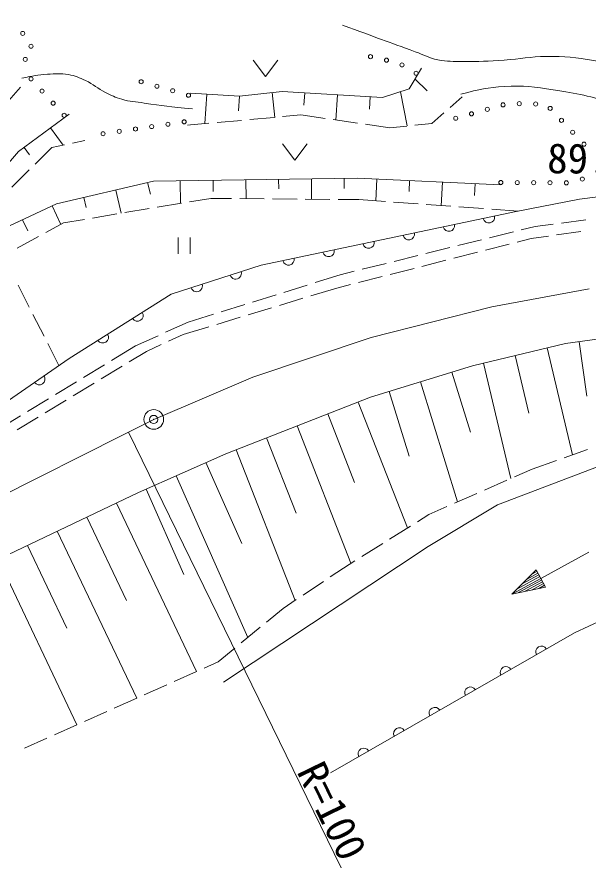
# Model space of a CAD drawing. Units: millimetres at full size, sheet at 1:1000; details may follow other scales. Extents: x 40000 to 680000, y 20000 to 380000.
# Drawn here: x 264536 to 299436, y 243660 to 295599 of the extents above; entities that cross this region are included whole.
import ezdxf
from ezdxf.enums import TextEntityAlignment as Align

# ---------------------------------------------------------------- set-up
doc = ezdxf.new("R2010")
doc.units = ezdxf.units.MM
doc.header["$LTSCALE"] = 1000
doc.header["$PDMODE"] = 32
doc.header["$PDSIZE"] = 500
doc.linetypes.add('CHAIN', pattern=[18.5, 12, -1.5, 3.5, -1.5])
for name, color, linetype, lineweight in [('M-BGD', 7, 'Continuous', 13), ('M-BMK', 2, 'CHAIN', 13), ('M-BMK-SRVR', 3, 'Continuous', 13), ('M-STR-HTXT', 7, 'Continuous', 13)]:
    doc.layers.add(name, color=color, linetype=linetype, lineweight=lineweight)
doc.layers.add('M-BGD-HTXT', color=7, linetype='Continuous')
doc.styles.add('ＭＳ ゴシック', font='')
doc.styles.get('ＭＳ ゴシック').set_extended_font_data('MS Gothic')

msp = doc.modelspace()

# ---------------------------------------------------------------- linework, layer by layer
at = {"layer": 'M-BGD'}
for p, q in [((278952, 292968), (279702, 291968)), ((279702, 291968), (280452, 292968)), ((288821, 291810), (289569, 291094)), ((264755, 291326), (263612, 290011)), ((276111, 290897), (275999, 289091)), ((280096, 290986), (280260, 289475)), ((282090, 290972), (282046, 290213)), ((287935, 291040), (288347, 288950)), ((278107, 290773), (278051, 289870)), ((284087, 290855), (283996, 289312)), ((286083, 290738), (286038, 289967)), ((290957, 290080), (291689, 290725)), ((278735, 289338), (280229, 289472)), ((280727, 289517), (281859, 289619)), ((281859, 289619), (283332, 289407)), ((283827, 289336), (285312, 289123)), ((289851, 289105), (290582, 289750)), ((266578, 288828), (267350, 287783)), ((274942, 288996), (275113, 289012)), ((275113, 289012), (276245, 289114)), ((276743, 289158), (278237, 289293)), ((285807, 289052), (287280, 288840)), ((287280, 288840), (288317, 288947)), ((288814, 288998), (289851, 289105)), ((267426, 287800), (266665, 287634)), ((268675, 288071), (267914, 287906)), ((280740, 287868), (281490, 286868)), ((281490, 286868), (282240, 287868)), ((264969, 287640), (265305, 287185)), ((266665, 287634), (265640, 286626)), ((265284, 286275), (264214, 285223)), ((280495, 285689), (280504, 285116)), ((282495, 285719), (282514, 284478)), ((284495, 285749), (284504, 285128)), ((286494, 285707), (286432, 284374)), ((272506, 285490), (272671, 284783)), ((274496, 285599), (274517, 284224)), ((276496, 285629), (276506, 284942)), ((278496, 285659), (278513, 284512)), ((288491, 285614), (288460, 284948)), ((290489, 285521), (290422, 284072)), ((292487, 285428), (292453, 284704)), ((270559, 285034), (270890, 283621)), ((268611, 284578), (268752, 283976)), ((273096, 283988), (274576, 284234)), ((275069, 284316), (276358, 284531)), ((276358, 284531), (277626, 284520)), ((278126, 284516), (279625, 284503)), ((280125, 284498), (281625, 284485)), ((282125, 284481), (283625, 284468)), ((284125, 284464), (285393, 284453)), ((285393, 284453), (287017, 284336)), ((287516, 284300), (289012, 284193)), ((289510, 284157), (291007, 284049)), ((266683, 284065), (267203, 282944)), ((271123, 283660), (272603, 283906)), ((291505, 284013), (293001, 283906)), ((293500, 283870), (295124, 283753)), ((264869, 283224), (265186, 282541)), ((267369, 283035), (268657, 283250)), ((269150, 283332), (270630, 283578)), ((299237, 283219), (297750, 283026)), ((266292, 282444), (267369, 283035)), ((296162, 282820), (295308, 282608)), ((297254, 282961), (296162, 282820)), ((264538, 281483), (265853, 282204)), ((274361, 282136), (274361, 281136)), ((275111, 281136), (275111, 282136)), ((294823, 282487), (293367, 282126)), ((295899, 282077), (295058, 281863)), ((296965, 282226), (295899, 282077)), ((298946, 282502), (297460, 282295)), ((290940, 281524), (289484, 281163)), ((292881, 282006), (291426, 281644)), ((294574, 281739), (293120, 281369)), ((288999, 281042), (287543, 280681)), ((292636, 281245), (291182, 280875)), ((287058, 280560), (285602, 280199)), ((290698, 280751), (289244, 280381)), ((285117, 280079), (284263, 279867)), ((288760, 280257), (287306, 279887)), ((284263, 279867), (282728, 279389)), ((286822, 279763), (285368, 279393)), ((265278, 277892), (264597, 279229)), ((282250, 279241), (280818, 278795)), ((284043, 279055), (282465, 278578)), ((284884, 279269), (284043, 279055)), ((280340, 278647), (278908, 278202)), ((281986, 278433), (280551, 277999)), ((278430, 278053), (276998, 277608)), ((266185, 276110), (265504, 277447)), ((276521, 277459), (274985, 276982)), ((280072, 277854), (278636, 277420)), ((274985, 276982), (273601, 276355)), ((278158, 277275), (276722, 276841)), ((276243, 276697), (274665, 276219)), ((273145, 276149), (271761, 275522)), ((274665, 276219), (273778, 275810)), ((267094, 274323), (266411, 275664)), ((271761, 275522), (270304, 274636)), ((273324, 275601), (272437, 275191)), ((296882, 275399), (298431, 268883)), ((298843, 275783), (299303, 272466)), ((272437, 275191), (271388, 274554)), ((294936, 274937), (295773, 271415)), ((269876, 274376), (268595, 273596)), ((270961, 274295), (269679, 273516)), ((292990, 274475), (294664, 267431)), ((291068, 273928), (292200, 270261)), ((268168, 273336), (266886, 272557)), ((269251, 273257), (267969, 272478)), ((289157, 273338), (291421, 266005)), ((287246, 272747), (288463, 268804)), ((266459, 272297), (265178, 271517)), ((267542, 272218), (266260, 271440)), ((285354, 272101), (288362, 264415)), ((264750, 271257), (263293, 270371)), ((265833, 271180), (264551, 270402)), ((283492, 271372), (285133, 267178)), ((281629, 270643), (284912, 262255)), ((279767, 269915), (281566, 265317)), ((277904, 269186), (281503, 259990)), ((299336, 269206), (297924, 268702)), ((297453, 268534), (295979, 268009)), ((276065, 268402), (278255, 263474)), ((295979, 268009), (294886, 267528)), ((274237, 267590), (278618, 257733)), ((294428, 267327), (293055, 266723)), ((272410, 266778), (274720, 261580)), ((292597, 266522), (291224, 265918)), ((270598, 265929), (275492, 255660)), ((290766, 265717), (289673, 265236)), ((268793, 265069), (271218, 259980)), ((289673, 265236), (288969, 264795)), ((288546, 264530), (287274, 263734)), ((266987, 264209), (271837, 254031)), ((265182, 263349), (267585, 258305)), ((286851, 263469), (285579, 262672)), ((299431, 262929), (296492, 261336)), ((263376, 262488), (268182, 252402)), ((285156, 262407), (284452, 261967)), ((284452, 261967), (283651, 261429)), ((294734, 260382), (296206, 261863)), ((296778, 260808), (296206, 261863)), ((294734, 260382), (296492, 261336)), ((296435, 261441), (295028, 260679)), ((295323, 260975), (296378, 261547)), ((296320, 261652), (295617, 261271)), ((295912, 261567), (296263, 261758)), ((283235, 261151), (281989, 260316)), ((294734, 260382), (296778, 260808)), ((296549, 261230), (295143, 260468)), ((295552, 260553), (296606, 261125)), ((296664, 261019), (295960, 260638)), ((296369, 260723), (296721, 260914)), ((281574, 260038), (280772, 259500)), ((280772, 259500), (279755, 258666)), ((279369, 258349), (278209, 257397)), ((277823, 257080), (276806, 256246)), ((276806, 256246), (275952, 255865)), ((275495, 255662), (274125, 255051)), ((273668, 254847), (272298, 254237)), ((271842, 254033), (270472, 253422)), ((270015, 253219), (268645, 252608)), ((268188, 252405), (266818, 251794)), ((266362, 251590), (264991, 250980))]:
    msp.add_line(p, q, dxfattribs=at)
for points in [[(275113, 290959), (278120, 290772), (280706, 291052), (286844, 290694), (288464, 291208), (289212, 292470)], [(246860, 276132), (250972, 276153), (255365, 277109), (259094, 280048), (261244, 283475), (264624, 287385), (267724, 289675)], [(294039, 285356), (285315, 285761), (272868, 285575), (266948, 284188), (262147, 281962)], [(294997, 283726), (298849, 284478), (303958, 285132), (306794, 285256), (312615, 284942)], [(234187, 269885), (239023, 267478), (242747, 266294), (245691, 265842), (249804, 265827), (253901, 266496), (259961, 269410), (267719, 274753), (273935, 278679), (279434, 280455), (294997, 283726)], [(226193, 260722), (234003, 259705), (238292, 259133), (244160, 258417), (247110, 258188), (251305, 258386), (256166, 259497), (260455, 261096), (271942, 266570), (277270, 268938), (286108, 272396), (292329, 274317), (298010, 275668), (304065, 276509)], [(366341, 265417), (358287, 268156), (354439, 269262), (351027, 270135), (341867, 271505), (323749, 273141), (320836, 273126), (316022, 272503), (308934, 270976), (301067, 268577), (293846, 265827), (289616, 263280), (277138, 255008)], [(393362, 244016), (382356, 250209), (375579, 253387), (368125, 256167), (358708, 258901), (345715, 262033), (338167, 263061), (327348, 264206), (322581, 264299), (313467, 263318), (308770, 262126), (304681, 260864), (298558, 258013), (283673, 249461)]]:
    msp.add_lwpolyline(points, dxfattribs=at)
for centre in [(264885, 294600), (265391, 293813), (265037, 293010), (286102, 293181), (287079, 292966), (288025, 292674), (265395, 291820), (288886, 292165), (272112, 291647), (273074, 291372), (266067, 291080), (274036, 291098), (274997, 290823), (266739, 290339), (294194, 290237), (295182, 290311), (296181, 290290), (293232, 289965), (297071, 290020), (267411, 289598), (274734, 289200), (291308, 289419), (292270, 289692), (297757, 289293), (271766, 288764), (272755, 288910), (273745, 289055), (269787, 288474), (270776, 288619), (298443, 288565), (299130, 287838), (299031, 285707), (294060, 285498), (295060, 285493), (296060, 285488), (297060, 285483), (298060, 285478)]:
    msp.add_circle(centre, 125, dxfattribs=at)
for centre, start, end in [((293332, 283376), 191.8713, 11.8713), ((290886, 282862), 191.8713, 11.8713), ((288439, 282348), 191.8713, 11.8713), ((285993, 281834), 191.8713, 11.8713), ((283546, 281319), 191.8713, 11.8713), ((281100, 280805), 191.8713, 11.8713), ((277874, 279951), 197.8977, 17.8977), ((275495, 279183), 197.8977, 17.8977), ((271884, 277384), 212.2756, 32.2756), ((269770, 276049), 212.2756, 32.2756), ((265899, 273499), 214.5573, 34.5573), ((296535, 256851), 29.8803, 209.8803), ((294367, 255605), 29.8803, 209.8803), ((292200, 254360), 29.8803, 209.8803), ((290032, 253114), 29.8803, 209.8803), ((287864, 251869), 29.8803, 209.8803), ((285697, 250623), 29.8803, 209.8803)]:
    msp.add_arc(centre, 350, start, end, dxfattribs=at)
for points, knots in [([(291623, 290893), (292808, 291199), (293229, 291296), (294282, 291364), (295445, 291439), (296106, 291337), (297259, 291163), (298721, 290943), (299540, 290767), (300949, 290319), (302409, 289855), (303139, 289354), (304584, 288844), (305849, 288397), (306560, 288116), (307880, 287882), (308796, 287719), (309325, 287731), (310255, 287688), (311622, 287624), (312390, 287708), (313758, 287695), (319323, 287640), (322439, 287525), (328003, 287438), (334775, 287331), (338569, 287273), (345342, 287227), (351165, 287188), (354428, 287160), (360251, 287239), (362132, 287265), (363184, 287343), (365065, 287379), (366698, 287411), (367614, 287434), (369248, 287426), (372033, 287413), (373592, 287334), (376377, 287286), (379925, 287224), (381912, 287096), (385460, 287146), (386477, 287160), (387047, 287178), (388061, 287255), (388942, 287321), (389443, 287341), (390305, 287535), (391338, 287768), (391874, 288062), (392906, 288298), (393455, 288424), (393767, 288556), (394329, 288527), (394862, 288499), (395177, 288444), (395658, 288215), (396285, 287917), (396597, 287667), (397144, 287239), (398805, 285940), (399582, 285031), (401153, 283625), (402711, 282230), (403505, 281353), (405151, 280062), (406556, 278961), (407408, 278417), (408963, 277539), (410003, 276951), (410677, 276806), (411788, 276365), (412230, 276189), (412512, 276167), (412930, 275939), (413324, 275725), (413564, 275609), (413875, 275285), (414265, 274879), (414364, 274556), (414696, 274101), (415225, 273374), (415429, 272875), (416098, 272273), (416683, 271746), (417088, 271527), (417801, 271193), (418340, 270940), (418685, 270903), (419265, 270767), (419750, 270654), (420041, 270686), (420522, 270559), (420970, 270442), (421187, 270269), (421633, 270144), (422272, 269965), (422633, 269840), (423295, 269791), (423756, 269757), (424018, 269758), (424479, 269801), (425237, 269873), (425664, 269938), (426400, 270134), (427292, 270370), (427774, 270589), (428592, 271016), (429486, 271483), (429988, 271765), (430773, 272398), (431235, 272771), (431569, 272928), (431894, 273426), (433126, 275310), (433537, 276533), (434492, 278572), (434795, 279218), (434881, 279622), (435240, 280239), (435630, 280908), (436103, 281087), (436611, 281672), (436914, 282021), (437142, 282182), (437359, 282591), (437788, 283401), (437856, 283938), (438044, 284834), (438341, 286248), (438509, 287067), (438449, 288511), (438412, 289401), (438378, 289912), (438137, 290770), (437803, 291964), (437601, 292644), (437031, 293745), (436643, 294497), (436476, 294778), (435910, 295599)], [0, 0, 0, 0, 1, 1, 1, 2, 2, 2, 3, 3, 3, 4, 4, 4, 5, 5, 5, 6, 6, 6, 7, 7, 7, 8, 8, 8, 9, 9, 9, 10, 10, 10, 11, 11, 11, 12, 12, 12, 13, 13, 13, 14, 14, 14, 15, 15, 15, 16, 16, 16, 17, 17, 17, 18, 18, 18, 19, 19, 19, 20, 20, 20, 21, 21, 21, 22, 22, 22, 23, 23, 23, 24, 24, 24, 25, 25, 25, 26, 26, 26, 27, 27, 27, 28, 28, 28, 29, 29, 29, 30, 30, 30, 31, 31, 31, 32, 32, 32, 33, 33, 33, 34, 34, 34, 35, 35, 35, 36, 36, 36, 37, 37, 37, 38, 38, 38, 39, 39, 39, 40, 40, 40, 41, 41, 41, 42, 42, 42, 43, 43, 43, 44, 44, 44, 45, 45, 45, 46, 46, 46, 47, 47, 47, 47]), ([(284397, 295107), (286555, 294310), (287099, 294104), (288837, 293479), (289372, 293287), (289650, 293097), (290208, 292988), (290801, 292873), (291147, 292890), (291750, 292879), (292731, 292861), (293280, 292917), (294259, 292973), (295271, 293030), (295831, 293189), (296845, 293191), (297975, 293193), (298616, 293151), (299727, 292942), (300678, 292763), (301197, 292572), (302095, 292209), (303079, 291812), (303550, 291417), (304509, 290963), (305461, 290513), (305966, 290160), (306986, 289904), (307803, 289699), (308282, 289676), (309121, 289608), (310983, 289455), (312035, 289536), (313903, 289514), (316745, 289482), (318337, 289551), (321178, 289545), (325608, 289536), (328090, 289480), (332520, 289468), (337138, 289455), (339725, 289529), (344344, 289514), (351038, 289492), (354787, 289419), (361480, 289343), (368607, 289262), (372598, 289048), (379725, 289100), (381557, 289113), (382588, 289097), (384414, 289255), (385519, 289351), (386127, 289516), (387203, 289785), (388121, 290015), (388622, 290200), (389508, 290533), (390555, 290926), (391122, 291197), (392157, 291623), (392790, 291884), (393106, 292153), (393777, 292293), (394129, 292366), (394340, 292394), (394696, 292340), (395100, 292278), (395326, 292183), (395672, 291966), (396237, 291611), (396483, 291311), (396950, 290834), (397484, 290287), (397737, 289937), (398227, 289349), (398608, 288892), (398826, 288638), (399172, 288154), (399843, 287217), (400067, 286590), (400735, 285651), (401311, 284842), (401656, 284404), (402293, 283642), (402982, 282819), (403363, 282351), (404116, 281585), (404688, 281003), (405012, 280675), (405648, 280163), (406371, 279579), (406783, 279256), (407569, 278761), (408133, 278405), (408458, 278217), (409054, 277919), (409993, 277451), (410512, 277165), (411495, 276798), (412092, 276574), (412438, 276467), (413063, 276341), (413453, 276262), (413686, 276242), (414081, 276289), (414323, 276318), (414422, 276335), (414694, 276413)], [0, 0, 0, 0, 1, 1, 1, 2, 2, 2, 3, 3, 3, 4, 4, 4, 5, 5, 5, 6, 6, 6, 7, 7, 7, 8, 8, 8, 9, 9, 9, 10, 10, 10, 11, 11, 11, 12, 12, 12, 13, 13, 13, 14, 14, 14, 15, 15, 15, 16, 16, 16, 17, 17, 17, 18, 18, 18, 19, 19, 19, 20, 20, 20, 21, 21, 21, 22, 22, 22, 23, 23, 23, 24, 24, 24, 25, 25, 25, 26, 26, 26, 27, 27, 27, 28, 28, 28, 29, 29, 29, 30, 30, 30, 31, 31, 31, 32, 32, 32, 33, 33, 33, 34, 34, 34, 35, 35, 35, 36, 36, 36, 36]), ([(275247, 289986), (273826, 290142), (273445, 290171), (272298, 290350), (271761, 290433), (271447, 290422), (270927, 290578), (270523, 290699), (270309, 290808), (269930, 290993), (269433, 291237), (269219, 291493), (268715, 291720), (268323, 291897), (268099, 292009), (267676, 292084), (267181, 292171), (266891, 292132), (266388, 292105), (265774, 292071), (265545, 292015), (264830, 291866)], [0, 0, 0, 0, 1, 1, 1, 2, 2, 2, 3, 3, 3, 4, 4, 4, 5, 5, 5, 6, 6, 6, 7, 7, 7, 7])]:
    msp.add_open_spline(points, degree=3, knots=knots, dxfattribs=at)
at = {"layer": 'M-BMK'}
msp.add_lwpolyline([(168429, 279428), (176948, 277021), (185278, 274985), (191750, 273723), (201150, 270880), (211418, 267392), (217198, 265772), (226872, 263871), (237606, 262827), (246762, 262057), (252432, 262382), (257681, 263629), (261939, 265519), (270974, 270075), (272878, 271037), (278923, 273623), (286141, 276043), (293515, 277902), (299445, 279003)], dxfattribs=at)
at = {"layer": 'M-BMK-SRVR'}
msp.add_circle((272878, 271037), 600, dxfattribs=at)
msp.add_point((272878, 271037), dxfattribs=at)
at = {"layer": 'M-STR-HTXT'}
msp.add_line((271339, 270259), (284309, 243660), dxfattribs=at)

# ---------------------------------------------------------------- texts
at = {"layer": 'M-BGD-HTXT', "style": 'ＭＳ ゴシック'}
msp.add_text('89.3', height=1833, rotation=359.362, dxfattribs=at).set_placement((299367, 285492), align=Align.BOTTOM_CENTER)
at = {"layer": 'M-STR-HTXT', "style": 'ＭＳ ゴシック'}
msp.add_text('R=100', height=1833, rotation=295.992, dxfattribs=at).set_placement((283765, 247147), align=Align.MIDDLE_CENTER)

doc.saveas('drawing.dxf')
